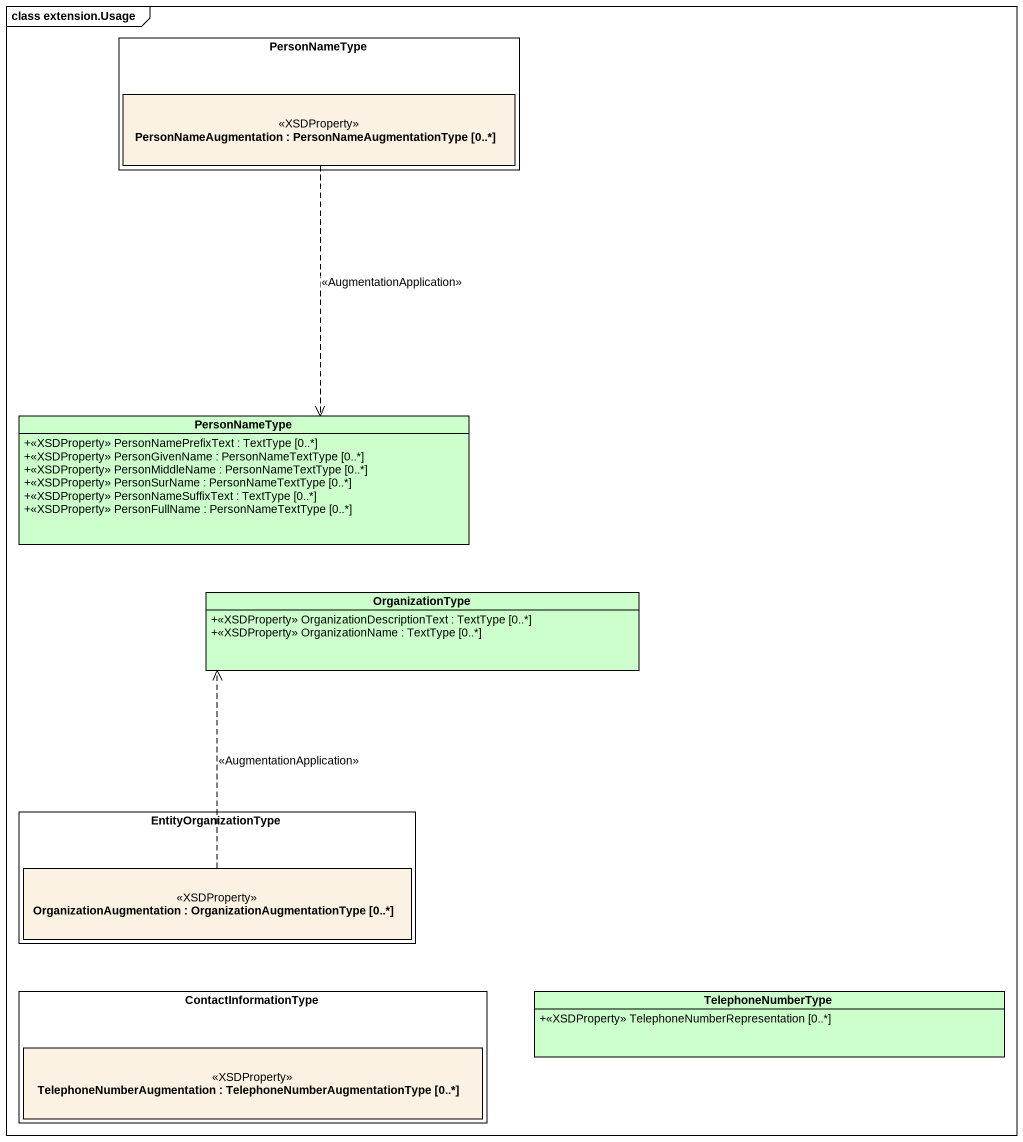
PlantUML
@startuml
mainframe class extension.Usage
allowmixing
hide circle
hide empty members
skinparam classAttributeIconSize 0
rectangle PersonNameType {
  rectangle "PersonNameAugmentation : PersonNameAugmentationType [0..*]" as PersonNameAugmentation <<XSDProperty>>
}
class "PersonNameType" as PersonNameType_2 #CCFFCC {
  +<<XSDProperty>> PersonNamePrefixText : TextType [0..*]
  +<<XSDProperty>> PersonGivenName : PersonNameTextType [0..*]
  +<<XSDProperty>> PersonMiddleName : PersonNameTextType [0..*]
  +<<XSDProperty>> PersonSurName : PersonNameTextType [0..*]
  +<<XSDProperty>> PersonNameSuffixText : TextType [0..*]
  +<<XSDProperty>> PersonFullName : PersonNameTextType [0..*]
}
class OrganizationType #CCFFCC {
  +<<XSDProperty>> OrganizationDescriptionText : TextType [0..*]
  +<<XSDProperty>> OrganizationName : TextType [0..*]
}
rectangle EntityOrganizationType {
  rectangle "OrganizationAugmentation : OrganizationAugmentationType [0..*]" as OrganizationAugmentation <<XSDProperty>>
}
rectangle ContactInformationType {
  rectangle "TelephoneNumberAugmentation : TelephoneNumberAugmentationType [0..*]" as TelephoneNumberAugmentation <<XSDProperty>>
}
class TelephoneNumberType #CCFFCC {
  +<<XSDProperty>> TelephoneNumberRepresentation [0..*]
}
PersonNameAugmentation ..> PersonNameType_2 : <<AugmentationApplication>>
OrganizationAugmentation .up.> OrganizationType : <<AugmentationApplication>>
@enduml
